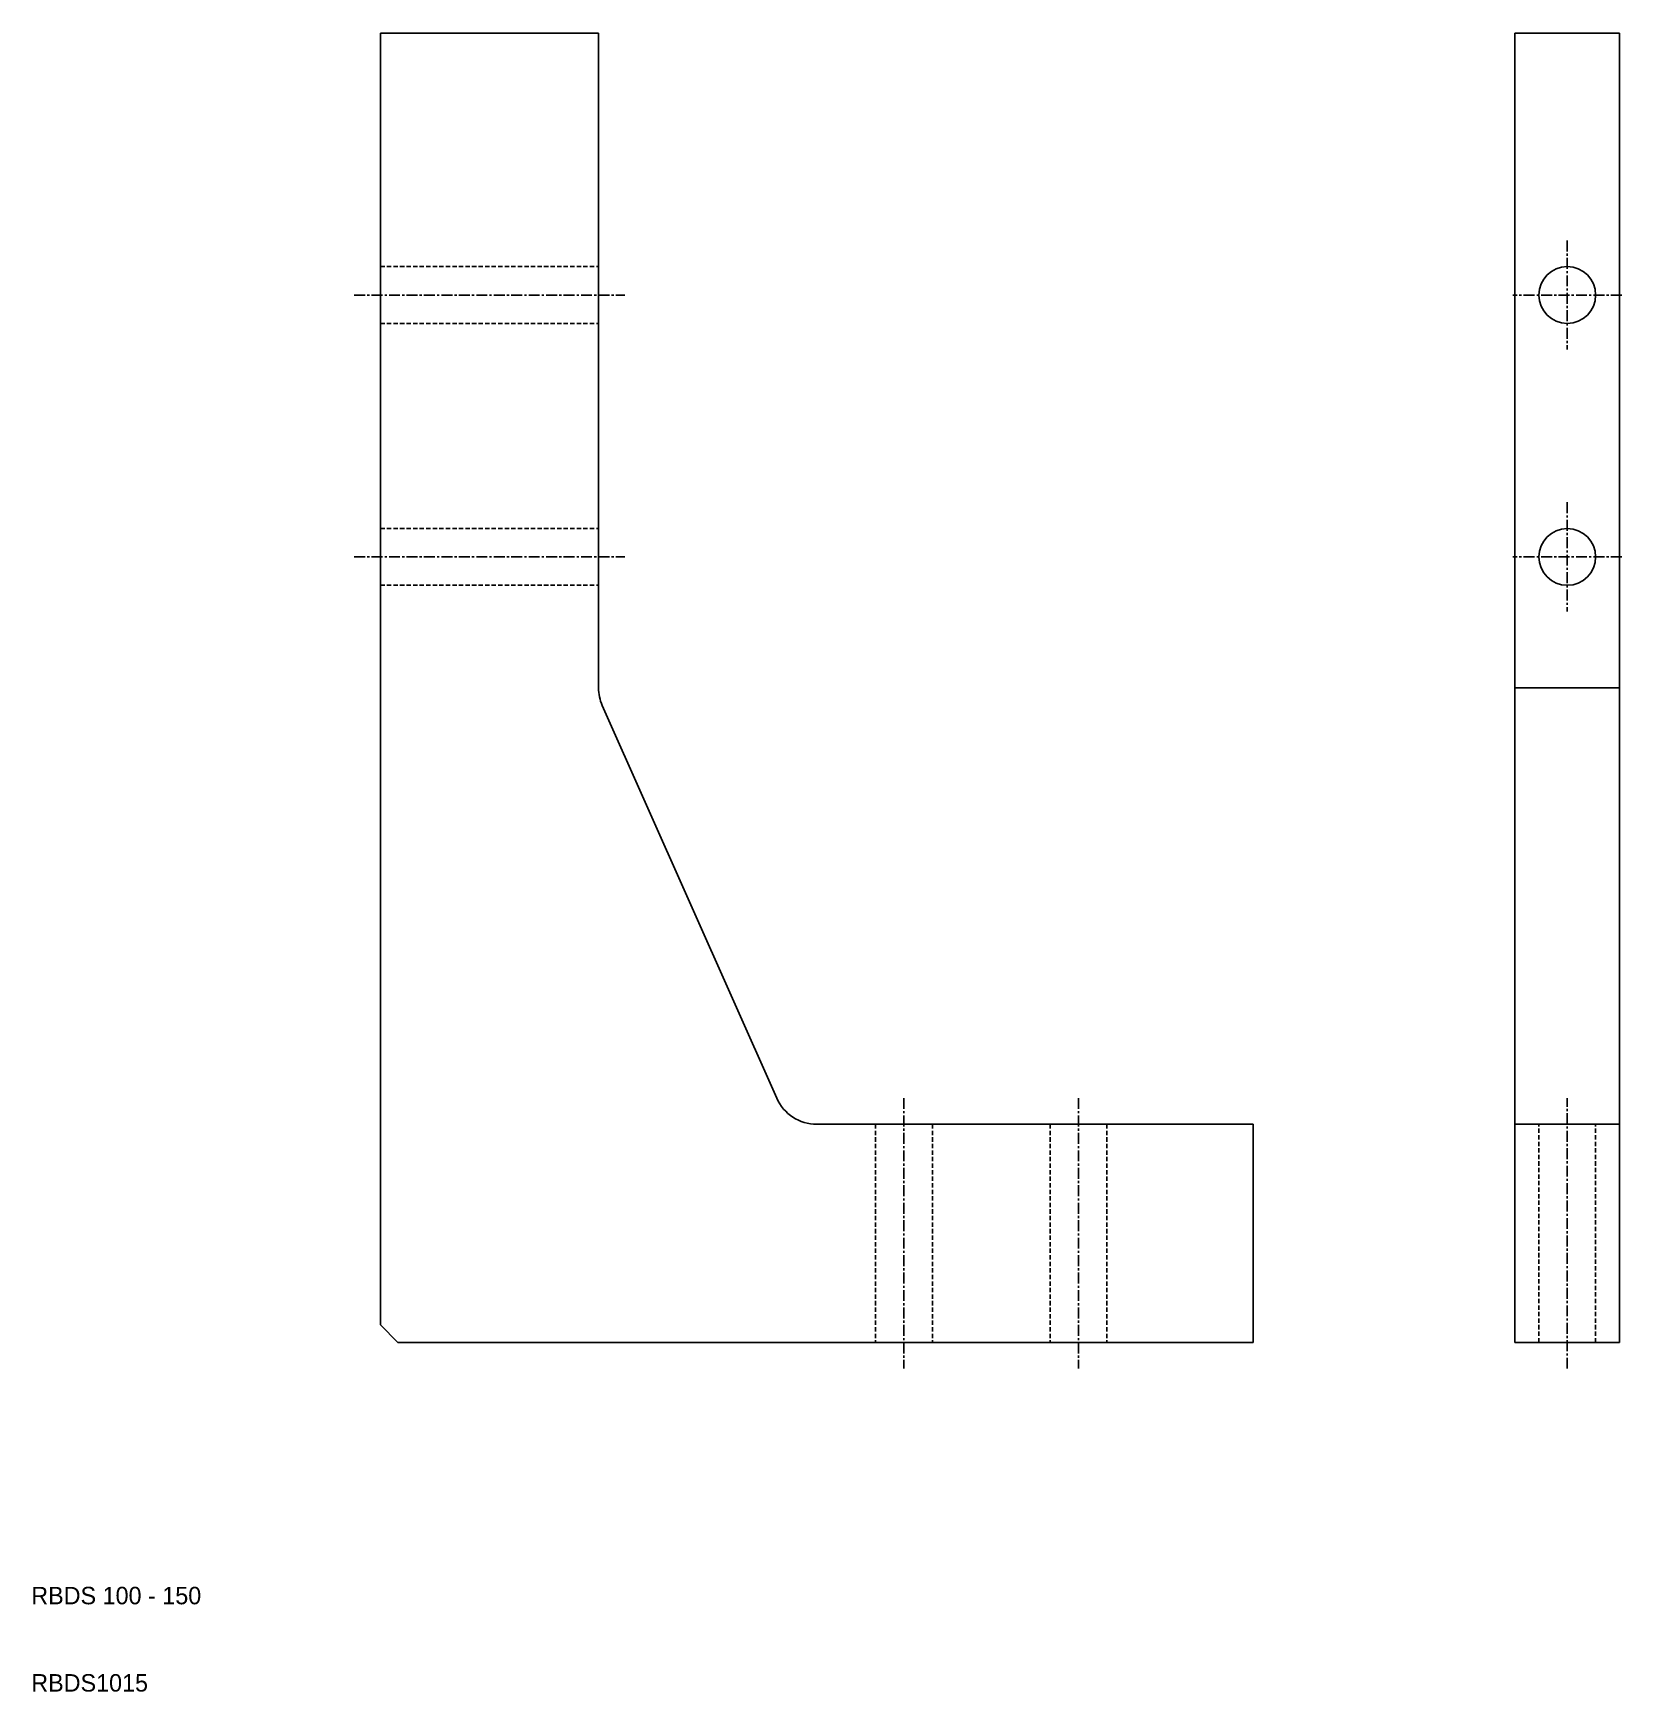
# Model space of a CAD drawing. Extents: x 11 to 193, y 13 to 203.
import ezdxf

# ---------------------------------------------------------------- set-up
doc = ezdxf.new("R2010")
doc.units = 0
doc.linetypes.add('CENTER', pattern=[2, 1.25, -0.25, 0.25, -0.25])
doc.linetypes.add('DASHED', pattern=[0.75, 0.5, -0.25])
doc.layers.get('0').update_dxf_attribs({"linetype": 'CONTINUOUS'})
doc.layers.add('CENTER', color=1, linetype='CENTER')

msp = doc.modelspace()

# ---------------------------------------------------------------- linework, layer by layer
at = {"color": 7, "linetype": 'CONTINUOUS'}
for p, q in [((51, 203), (51, 55)), ((51, 203), (76, 203)), ((76, 203), (76, 128)), ((181, 53), (181, 203)), ((193, 203), (181, 203)), ((193, 53), (193, 203)), ((181, 128), (193, 128)), ((76.43, 125.97), (96.43, 80.97)), ((101, 78), (151, 78)), ((151, 53), (151, 78)), ((181, 78), (193, 78)), ((51, 55), (53, 53)), ((53, 53), (151, 53)), ((181, 53), (193, 53))]:
    msp.add_line(p, q, dxfattribs=at)
at = {"color": 3, "linetype": 'DASHED'}
for p, q in [((51, 176.25), (76, 176.25)), ((51, 169.75), (76, 169.75)), ((51, 146.25), (76, 146.25)), ((51, 139.75), (76, 139.75)), ((107.75, 78), (107.75, 53)), ((114.25, 78), (114.25, 53)), ((127.75, 78), (127.75, 53)), ((134.25, 78), (134.25, 53)), ((183.75, 53), (183.75, 78)), ((190.25, 53), (190.25, 78))]:
    msp.add_line(p, q, dxfattribs=at)
at = {"color": 7, "linetype": 'CONTINUOUS'}
for centre in [(187, 173), (187, 143)]:
    msp.add_circle(centre, 3.25, dxfattribs=at)
for centre, start, end in [((81, 128), 180, 203.9625), ((101, 83), 203.9625, 270)]:
    msp.add_arc(centre, 5, start, end, dxfattribs=at)
at = {"layer": 'CENTER', "color": 1, "linetype": 'CENTER'}
for p, q in [((187, 179.25), (187, 166.75)), ((48, 173), (79, 173)), ((193.25, 173), (180.75, 173)), ((187, 149.25), (187, 136.75)), ((48, 143), (79, 143)), ((193.25, 143), (180.75, 143)), ((111, 81), (111, 50)), ((131, 81), (131, 50)), ((187, 50), (187, 81))]:
    msp.add_line(p, q, dxfattribs=at)

# ---------------------------------------------------------------- texts
at = {"color": 7, "linetype": 'CONTINUOUS'}
for s, p in [('RBDS 100 - 150', (11, 23)), ('RBDS1015', (11, 13))]:
    msp.add_text(s, height=2, dxfattribs=at).set_placement(p)

doc.saveas('drawing.dxf')
